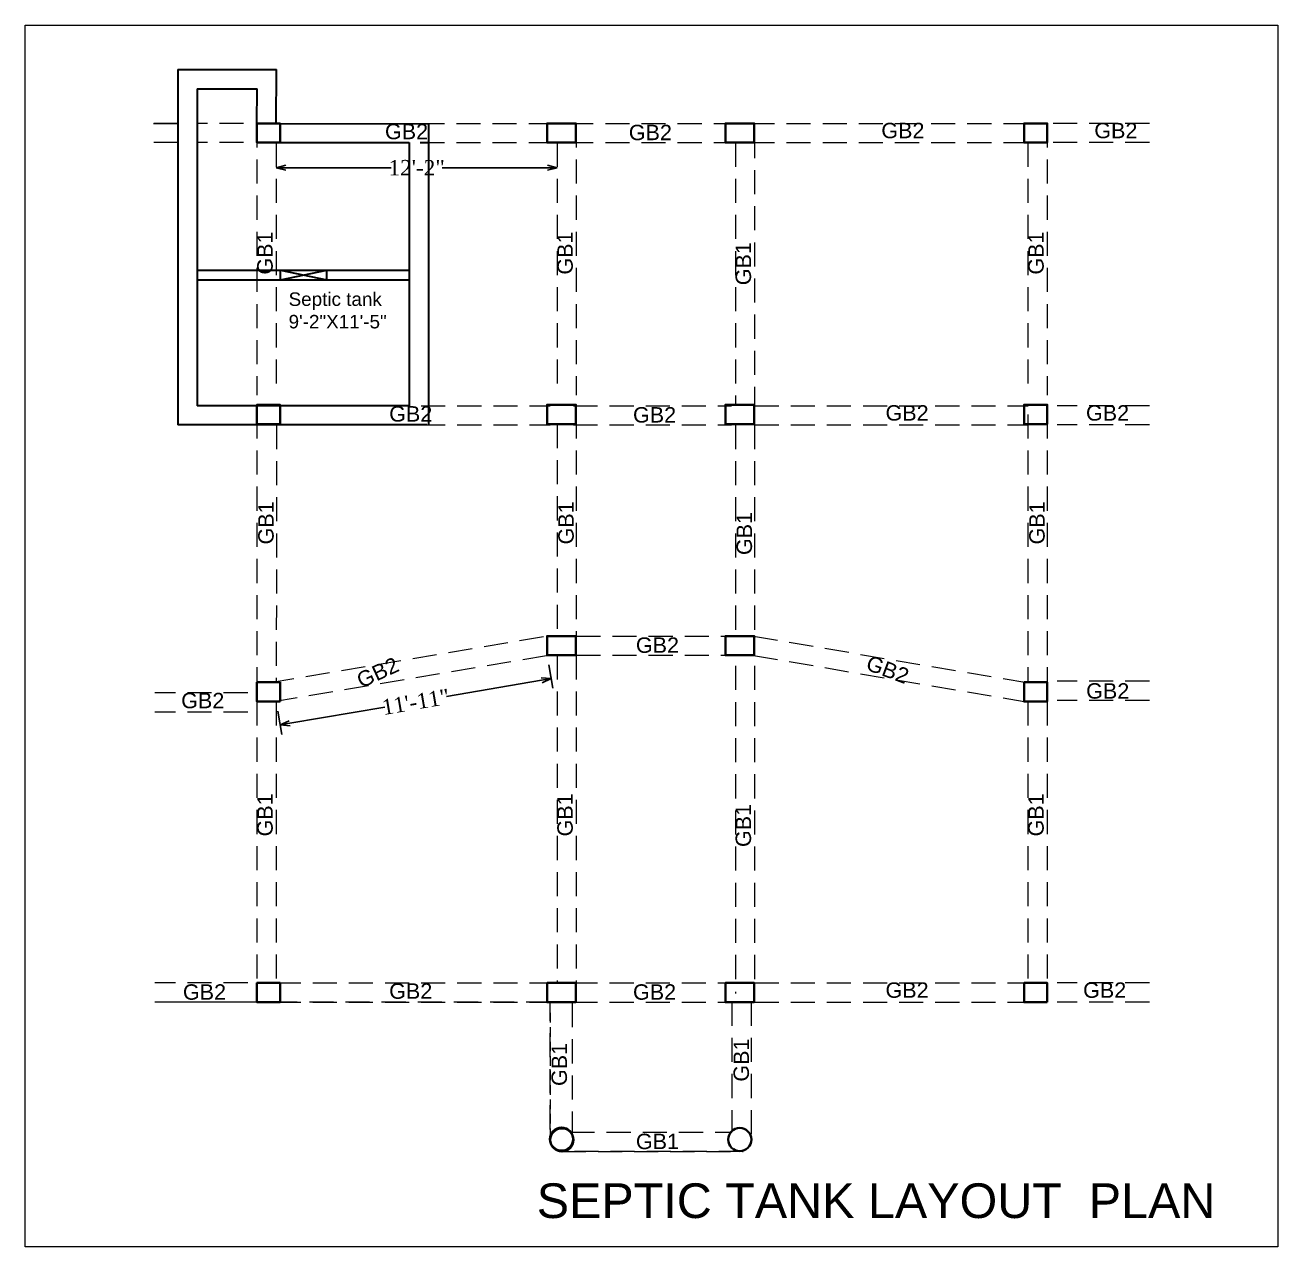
# Model space of a CAD drawing. Header units: inches. Extents: x -163735 to 106394, y -4543 to 35159.
# Drawn here: x -38321 to -37671, y 14782 to 15416 of the extents above; entities that cross this region are included whole.
import ezdxf

# ---------------------------------------------------------------- set-up
doc = ezdxf.new("R2010")
doc.units = ezdxf.units.IN
doc.header["$MEASUREMENT"] = 0
doc.linetypes.add('DASHED2', pattern=[0.375, 0.25, -0.125])
for name, color, linetype, lineweight in [('A-illustr-FURNITURE', 34, 'Continuous', 0), ('Dimenson', 16, 'Continuous', 9), ('wall', 7, 'Continuous', 15)]:
    doc.layers.add(name, color=color, linetype=linetype, lineweight=lineweight)
doc.styles.get("Standard").update_dxf_attribs({"font": 'times.ttf'})
doc.styles.add('style1', font='swissbo.ttf')
doc.dimstyles.new('FEET', dxfattribs={"dimtxt": 8, "dimasz": 5, "dimexe": 5, "dimexo": 5, "dimgap": 0.09, "dimtad": 0, "dimdec": 0, "dimzin": 0, "dimdsep": 46, "dimlunit": 4, "dimtxsty": 'Standard', "dimblk": 'OPEN30', "dimcen": 0.09, "dimadec": 0, "dimazin": 0, "dimtfac": 1, "dimtdec": 0, "dimtofl": 0, "dimtmove": 0, "dimatfit": 3, "dimfxl": 0.18, "dimtolj": 1, "dimtzin": 0, "dimarcsym": 0})

# ---------------------------------------------------------------- blocks, each defined once
blk = doc.blocks.new('_Open30')
at = {"color": 0, "linetype": 'ByBlock', "lineweight": -2}
for p, q in [((-1, 0.27), (0, 0)), ((0, 0), (-1, -0.27)), ((0, 0), (-1, 0))]:
    blk.add_line(p, q, dxfattribs=at)
blk = doc.blocks.new('*D327')
at = {"layer": 'Defpoints', "color": 0, "lineweight": 30}
for p in [(-38190.68, 15341.5), (-38045, 15341.5), (-38045, 15341.5)]:
    blk.add_point(p, dxfattribs=at)
at = {"layer": 'wall', "color": 0, "lineweight": -2}
for p, q in [((-38185.68, 15341.5), (-38131.14, 15341.5)), ((-38050, 15341.5), (-38104.53, 15341.5))]:
    blk.add_line(p, q, dxfattribs=at)
at = {"layer": 'wall', "color": 0, "lineweight": -2, "xscale": 5, "yscale": 5, "zscale": 5, "rotation": 180}
blk.add_blockref('_Open30', (-38190.68, 15341.5), dxfattribs=at)
at = {"layer": 'wall', "color": 0, "lineweight": -2, "xscale": 5, "yscale": 5, "zscale": 5}
blk.add_blockref('_Open30', (-38045, 15341.5), dxfattribs=at)
at = {"layer": 'wall', "color": 0, "lineweight": 30, "insert": (-38117.84, 15341.5), "char_height": 8, "attachment_point": 5}
blk.add_mtext('\\A1;12\'-2"', dxfattribs=at)
blk = doc.blocks.new('*D328')
at = {"layer": 'Defpoints', "color": 0, "lineweight": 30}
for p in [(-38050.18, 15088.5), (-38048.1, 15076.37), (-38190.68, 15064.5)]:
    blk.add_point(p, dxfattribs=at)
at = {"layer": 'wall', "color": 0, "lineweight": -2}
for p, q in [((-38049.33, 15083.57), (-38047.26, 15071.45)), ((-38053.03, 15075.53), (-38102.33, 15067.11)), ((-38183.68, 15053.22), (-38134.38, 15061.64)), ((-38189.83, 15059.57), (-38187.76, 15047.45))]:
    blk.add_line(p, q, dxfattribs=at)
at = {"layer": 'wall', "color": 0, "lineweight": -2, "xscale": 5, "yscale": 5, "zscale": 5}
for p, rotation in [((-38048.1, 15076.37), 9.693618792750813), ((-38188.6, 15052.37), 189.6936187927508)]:
    blk.add_blockref('_Open30', p, dxfattribs=dict(at, rotation=rotation))
at = {"layer": 'wall', "color": 0, "lineweight": 30, "insert": (-38118.35, 15064.37), "char_height": 8, "attachment_point": 5, "rotation": 9.69362}
blk.add_mtext('\\A1;11\'-11"', dxfattribs=at)

msp = doc.modelspace()

# ---------------------------------------------------------------- linework, layer by layer
at = {"color": 1, "lineweight": 40}
for points in [[(-38188.68, 15354.5), (-38188.68, 15364.5), (-38200.68, 15364.5), (-38200.68, 15354.5)], [(-38035.18, 15354.5), (-38035.18, 15364.5), (-38050.18, 15364.5), (-38050.18, 15354.5)], [(-37942.68, 15354.5), (-37942.68, 15364.5), (-37957.68, 15364.5), (-37957.68, 15354.5)], [(-37790.68, 15354.5), (-37790.68, 15364.5), (-37802.68, 15364.5), (-37802.68, 15354.5)], [(-38188.68, 15208.5), (-38188.68, 15218.5), (-38200.68, 15218.5), (-38200.68, 15208.5)], [(-38035.18, 15208.5), (-38035.18, 15218.5), (-38050.18, 15218.5), (-38050.18, 15208.5)], [(-38035.18, 15208.5), (-38035.18, 15218.5), (-38050.18, 15218.5), (-38050.18, 15208.5)], [(-37942.68, 15208.5), (-37942.68, 15218.5), (-37957.68, 15218.5), (-37957.68, 15208.5)], [(-37790.68, 15208.5), (-37790.68, 15218.5), (-37802.68, 15218.5), (-37802.68, 15208.5)], [(-38035.18, 15088.5), (-38035.18, 15098.5), (-38050.18, 15098.5), (-38050.18, 15088.5)], [(-37942.68, 15088.5), (-37942.68, 15098.5), (-37957.68, 15098.5), (-37957.68, 15088.5)], [(-38188.68, 15064.5), (-38188.68, 15074.5), (-38200.68, 15074.5), (-38200.68, 15064.5)], [(-37790.68, 15064.5), (-37790.68, 15074.5), (-37802.68, 15074.5), (-37802.68, 15064.5)], [(-38188.68, 14908.5), (-38188.68, 14918.5), (-38200.68, 14918.5), (-38200.68, 14908.5)], [(-38035.18, 14908.5), (-38035.18, 14918.5), (-38050.18, 14918.5), (-38050.18, 14908.5)], [(-37942.68, 14908.5), (-37942.68, 14918.5), (-37957.68, 14918.5), (-37957.68, 14908.5)], [(-37790.68, 14908.5), (-37790.68, 14918.5), (-37802.68, 14918.5), (-37802.68, 14908.5)]]:
    msp.add_lwpolyline(points, close=True, dxfattribs=at)
for centre in [(-38042.68, 14837.5), (-38042.5, 14837), (-37950.18, 14837.24)]:
    msp.add_circle(centre, 6, dxfattribs=at)
at = {"layer": 'Dimenson', "color": 4, "linetype": 'ByBlock'}
msp.add_lwpolyline([(-38321, 15415.5), (-37671, 15415.5), (-37671, 14781.5), (-38321, 14781.5)], close=True, dxfattribs=at)
at = {"layer": 'wall', "color": 4, "lineweight": 30}
for p, q in [((-38241.68, 15392.5), (-38241.68, 15208)), ((-38241.68, 15392.5), (-38190.62, 15392.41)), ((-38190.68, 15364.48), (-38190.62, 15392.41)), ((-38231.68, 15382.48), (-38231.68, 15218)), ((-38231.68, 15382.48), (-38200.64, 15382.43)), ((-38200.68, 15364.5), (-38200.64, 15382.43)), ((-38200.68, 15364.43), (-38111.68, 15364.27)), ((-38111.68, 15364.5), (-38111.68, 15208)), ((-38200.68, 15354.5), (-38121.68, 15354.5)), ((-38121.68, 15354.5), (-38121.68, 15218)), ((-38115.97, 15354.5), (-38111.68, 15354.5)), ((-38231.45, 15288.26), (-38121.45, 15288.26)), ((-38231.45, 15283.26), (-38121.45, 15283.26)), ((-38121.68, 15218), (-38231.68, 15218)), ((-38112.5, 15208), (-38241.76, 15208))]:
    msp.add_line(p, q, dxfattribs=at)
at = {"layer": 'wall', "color": 0, "linetype": 'DASHED2', "ltscale": 50}
for p, q in [((-38241.68, 15364.5), (-38254.43, 15364.5)), ((-38207.68, 15364.5), (-38231.68, 15364.5)), ((-38200.68, 15364.5), (-38200.68, 15223.5)), ((-38115.97, 15364.5), (-38050.68, 15364.5)), ((-38038.68, 15364.5), (-37956.68, 15364.5)), ((-38035, 15364.5), (-38035, 15223.5)), ((-37944.68, 15364.5), (-37802.68, 15364.5)), ((-37790.68, 15364.5), (-37790.68, 15223.5)), ((-37737.68, 15364.5), (-37787.68, 15364.5)), ((-38241.68, 15354.5), (-38254.43, 15354.5)), ((-38207.68, 15354.5), (-38231.68, 15354.5)), ((-38190.68, 15354.5), (-38190.68, 15223.5)), ((-38115.97, 15354.5), (-38050.68, 15354.5)), ((-38045, 15354.5), (-38045, 15223.5)), ((-38038.68, 15354.5), (-37956.68, 15354.5)), ((-37952.5, 15354.5), (-37952.5, 15218)), ((-37944.68, 15354.5), (-37802.68, 15354.5)), ((-37942.5, 15359), (-37942.5, 15218)), ((-37800.68, 15354.5), (-37800.68, 15223.5)), ((-37737.68, 15354.5), (-37790.68, 15354.5)), ((-38241.68, 15218), (-38241.76, 15218)), ((-38205.5, 15218), (-38231.68, 15218)), ((-38190.5, 15218), (-38048.5, 15218)), ((-38036.5, 15218), (-37954.5, 15218)), ((-37942.5, 15218), (-37800.5, 15218)), ((-37737.68, 15218), (-37785.5, 15218)), ((-38200.68, 15213.5), (-38200.68, 15074.5)), ((-38035, 15213.5), (-38035, 15098.5)), ((-37800.68, 15213.5), (-37800.68, 15074.5)), ((-37790.68, 15213.5), (-37790.68, 15074.5)), ((-38205.5, 15208), (-38241.76, 15208)), ((-38190.5, 15208), (-38190.68, 15074.5)), ((-38190.5, 15208), (-38048.5, 15208)), ((-38045, 15208.5), (-38045, 15098.5)), ((-38036.5, 15208), (-37954.5, 15208)), ((-37952.5, 15208), (-37952.5, 15098.5)), ((-37942.5, 15208), (-37800.5, 15208)), ((-37942.5, 15208), (-37942.5, 15093)), ((-37737.68, 15208), (-37785.5, 15208)), ((-38193.84, 15074.36), (-38050.18, 15098.5)), ((-38035, 15098.5), (-37953, 15098.5)), ((-37943.01, 15098.36), (-37801.01, 15074.36)), ((-38192.18, 15064.5), (-38050.18, 15088.5)), ((-38045, 15088.5), (-38045, 14918.5)), ((-38035, 15088.5), (-37953, 15088.5)), ((-38035, 15088.5), (-38035, 14918.5)), ((-37943.01, 15088.36), (-37802.68, 15064.5)), ((-37952.5, 15083), (-37952.5, 14918.5)), ((-37942.5, 15083), (-37942.5, 14913)), ((-37737.68, 15075), (-37785.5, 15075)), ((-38205.5, 15069), (-38253.68, 15069)), ((-38200.68, 15064.5), (-38200.68, 14918.5)), ((-38190.68, 15064.5), (-38190.68, 14918.5)), ((-37800.68, 15064.5), (-37800.68, 14918.5)), ((-37790.68, 15064.5), (-37790.68, 14918.5)), ((-37737.68, 15065), (-37785.5, 15065)), ((-38205.5, 15059), (-38253.68, 15059)), ((-38205.5, 14918.5), (-38253.68, 14918.5)), ((-38190.5, 14918.5), (-38048.5, 14918.5)), ((-38036.5, 14918.5), (-37954.5, 14918.5)), ((-37942.5, 14918.5), (-37800.5, 14918.5)), ((-37737.68, 14918.5), (-37785.5, 14918.5)), ((-37952.5, 14913.94), (-37952.5, 14913)), ((-38205.5, 14908.5), (-38253.68, 14908.5)), ((-38190.5, 14908.5), (-38048.5, 14908.5)), ((-38036.93, 14839.23), (-38036.93, 14908.5)), ((-38036.5, 14908.5), (-37954.5, 14908.5)), ((-37954.26, 14908.76), (-37954.26, 14841)), ((-37944.26, 14908.76), (-37944.26, 14836.26)), ((-37942.5, 14908.5), (-37800.5, 14908.5)), ((-37737.68, 14908.5), (-37785.5, 14908.5)), ((-38038.03, 14841), (-37954.26, 14841)), ((-38042.5, 14831), (-37948.5, 14831))]:
    msp.add_line(p, q, dxfattribs=at)
at = {"layer": 'wall', "lineweight": 30}
for p, q in [((-38231.68, 15364.5), (-38231.68, 15363.82)), ((-38121.68, 15364.5), (-38121.68, 15364.47)), ((-38115.97, 15354.5), (-38115.94, 15354.5)), ((-38188.45, 15283.26), (-38188.45, 15288.26)), ((-38188.45, 15283.26), (-38164.45, 15288.26)), ((-38188.45, 15288.26), (-38164.45, 15283.26)), ((-38164.45, 15283.26), (-38164.45, 15288.26)), ((-38241.68, 15218), (-38241.76, 15218))]:
    msp.add_line(p, q, dxfattribs=at)
at = {"layer": 'wall', "color": 4, "linetype": 'DASHED2', "ltscale": 50}
msp.add_line((-38192.68, 15354.5), (-38121.68, 15354.5), dxfattribs=at)
at = {"layer": 'wall', "color": 0, "linetype": 'DASHED2', "ltscale": 20}
msp.add_line((-38048.5, 14903), (-38048.5, 14837), dxfattribs=at)
at = {"layer": 'wall', "color": 0, "linetype": 'DASHED2', "ltscale": 50}
for points in [[(-38254.43, 15364.5), (-38241.68, 15364.5)], [(-38200.68, 15364.5), (-38192.68, 15364.5)], [(-38048.5, 14842.5), (-38048.5, 14908.5), (-38253.68, 14908.5)], [(-37948.5, 14831), (-38042.5, 14831)]]:
    msp.add_lwpolyline(points, dxfattribs=at)

# ---------------------------------------------------------------- texts
at = {"layer": 'A-illustr-FURNITURE', "color": 0, "linetype": 'ByBlock', "lineweight": 30, "insert": (-37879.5, 14814.5), "char_height": 18, "width": 374.2343, "attachment_point": 2}
msp.add_mtext('{\\fArial|b0|i0|c0|p34;\\C4;SEPTIC TANK LAYOUT  PLAN}', dxfattribs=at)
at = {"layer": 'wall', "color": 0, "linetype": 'ByBlock', "attachment_point": 1, "style": 'style1'}
for s, insert, char_height, width in [('{\\fArial|b0|i0|c0|p34;\\C4;GB2}', (-38134.27, 15364.27), 8, 44.0052), ('{\\fArial|b0|i0|c0|p34;\\C4;GB2}', (-38007.77, 15363.77), 8, 44.0052), ('{\\fArial|b0|i0|c0|p34;\\C4;GB2}', (-37876.77, 15364.77), 8, 44.0052), ('{\\fArial|b0|i0|c0|p34;\\C4;GB2}', (-37766.27, 15364.77), 8, 44.0052), ('{\\fArial|b0|i0|c0|p34;\\C4;Septic tank\\P9\'-2"X11\'-5"}', (-38184.27, 15276.77), 7, 62.5692), ('{\\fArial|b0|i0|c0|p34;\\C4;GB2}', (-38132.09, 15217.76), 8, 44.0052), ('{\\fArial|b0|i0|c0|p34;\\C4;GB2}', (-38005.59, 15217.26), 8, 44.0052), ('{\\fArial|b0|i0|c0|p34;\\C4;GB2}', (-37874.59, 15218.26), 8, 44.0052), ('{\\fArial|b0|i0|c0|p34;\\C4;GB2}', (-37770.59, 15218.26), 8, 44.0052), ('{\\fArial|b0|i0|c0|p34;\\C4;GB2}', (-38004.09, 15097.77), 8, 44.0052), ('{\\fArial|b0|i0|c0|p34;\\C4;GB2}', (-37770.5, 15074), 8, 44.0052), ('{\\fArial|b0|i0|c0|p34;\\C4;GB2}', (-38240, 15069), 8, 44.0052), ('{\\fArial|b0|i0|c0|p34;\\C4;GB2}', (-38239.09, 14917.77), 8, 44.0052), ('{\\fArial|b0|i0|c0|p34;\\C4;GB2}', (-38132.09, 14918.27), 8, 44.0052), ('{\\fArial|b0|i0|c0|p34;\\C4;GB2}', (-38005.59, 14917.77), 8, 44.0052), ('{\\fArial|b0|i0|c0|p34;\\C4;GB2}', (-37874.59, 14918.77), 8, 44.0052), ('{\\fArial|b0|i0|c0|p34;\\C4;GB2}', (-37772.09, 14918.77), 8, 44.0052), ('{\\fArial|b0|i0|c0|p34;\\C4;GB1}', (-38004.09, 14840.26), 8, 44.0052)]:
    msp.add_mtext(s, dxfattribs=dict(at, insert=insert, char_height=char_height, width=width))
at = {"layer": 'wall', "color": 0, "linetype": 'ByBlock', "char_height": 8, "width": 44.0052, "attachment_point": 1, "style": 'style1'}
for s, insert, rotation in [('{\\fArial|b0|i0|c0|p34;\\C4;GB1}', (-38200.53, 15286.01), 90), ('{\\fArial|b0|i0|c0|p34;\\C4;GB1}', (-38044.86, 15286.01), 90), ('{\\fArial|b0|i0|c0|p34;\\C4;GB1}', (-37800.53, 15286.01), 90), ('{\\fArial|b0|i0|c0|p34;\\C4;GB1}', (-37952.36, 15280.51), 90), ('{\\fArial|b0|i0|c0|p34;\\C4;GB1}', (-38200.03, 15146.01), 90), ('{\\fArial|b0|i0|c0|p34;\\C4;GB1}', (-38044.36, 15146.01), 90), ('{\\fArial|b0|i0|c0|p34;\\C4;GB1}', (-37800.03, 15146.01), 90), ('{\\fArial|b0|i0|c0|p34;\\C4;GB1}', (-37951.86, 15140.51), 90), ('{\\fArial|b0|i0|c0|p34;\\C4;GB2}', (-38149.88, 15078.56), 24.67686), ('{\\fArial|b0|i0|c0|p34;\\C4;GB2}', (-37882.58, 15088.76), 339.67686), ('{\\fArial|b0|i0|c0|p34;\\C4;GB1}', (-38200.53, 14994.51), 90), ('{\\fArial|b0|i0|c0|p34;\\C4;GB1}', (-38044.86, 14994.51), 90), ('{\\fArial|b0|i0|c0|p34;\\C4;GB1}', (-37800.53, 14994.51), 90), ('{\\fArial|b0|i0|c0|p34;\\C4;GB1}', (-37952.36, 14989.01), 90), ('{\\fArial|b0|i0|c0|p34;\\C4;GB1}', (-38047.86, 14865.01), 90)]:
    msp.add_mtext(s, dxfattribs=dict(at, insert=insert, rotation=rotation))
at = {"layer": 'wall', "color": 0, "linetype": 'DASHED2', "ltscale": 50, "insert": (-37953.44, 14867.27), "char_height": 8, "width": 44.0052, "attachment_point": 1, "rotation": 90, "style": 'style1'}
msp.add_mtext('{\\fArial|b0|i0|c0|p34;\\C4;GB1}', dxfattribs=at)

# ---------------------------------------------------------------- dimensions: what is measured, and where the dimension line sits
at = {"layer": 'wall', "lineweight": 30}
dim = msp.add_linear_dim(base=(-38045, 15341.5), p1=(-38190.68, 15341.5), p2=(-38045, 15341.5), dimstyle='FEET', dxfattribs=at)
dim.commit()
dim.dimension.update_dxf_attribs({"geometry": '*D327', "text_midpoint": (-38117.84, 15341.5)})
dim = msp.add_aligned_dim(p1=(-38190.68, 15064.5), p2=(-38050.18, 15088.5), distance=-12.3, dimstyle='FEET', dxfattribs=at)
dim.commit()
dim.dimension.update_dxf_attribs({"geometry": '*D328', "text_midpoint": (-38118.35, 15064.37)})

doc.saveas('drawing.dxf')
